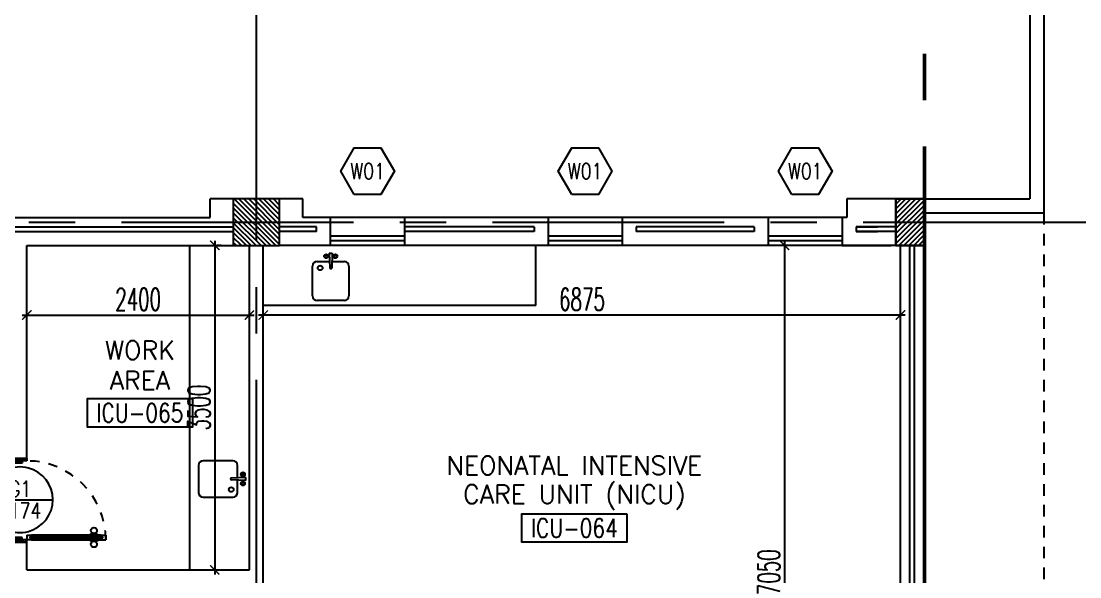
# Model space of a CAD drawing. Extents: x 276011.4 to 276105.3, y 57291.9 to 57371.4.
# Drawn here: x 276043.04 to 276054.46, y 57353.76 to 57359.75 of the extents above; entities that cross this region are included whole.
import ezdxf
from ezdxf.enums import TextEntityAlignment as Align

# ---------------------------------------------------------------- set-up
doc = ezdxf.new("R2010")
doc.units = 0
doc.header["$MEASUREMENT"] = 0
doc.header["$PDMODE"] = 34
for name, pattern in [('CENTERX2', [4, 2.5, -0.5, 0.5, -0.5]), ('HIDDEN', [0.375, 0.25, -0.125]), ('HIDDEN2', [0.1875, 0.125, -0.0625])]:
    doc.linetypes.add(name, pattern=pattern)
doc.layers.get('0').update_dxf_attribs({"linetype": 'CONTINUOUS'})
doc.layers.get('DEFPOINTS').update_dxf_attribs({"linetype": 'CONTINUOUS'})
for name, color, linetype in [('AX-DIM', 4, 'CONTINUOUS'), ('AXES', 11, 'CENTERX2'), ('COL', 5, 'CONTINUOUS'), ('DIM', 4, 'CONTINUOUS'), ('DOOR', 7, 'CONTINUOUS'), ('DOOR-CR', 2, 'CONTINUOUS'), ('DOOR-NO', 3, 'CONTINUOUS'), ('HAT', 8, 'CONTINUOUS'), ('HIDDEN', 9, 'HIDDEN2'), ('INSUL', 4, 'CONTINUOUS'), ('NON-MEDICAL', 5, 'CONTINUOUS'), ('RM-BOX', 4, 'CONTINUOUS'), ('RM-NAME', 2, 'CONTINUOUS'), ('RM-NO', 2, 'CONTINUOUS'), ('ROOF', 7, 'CONTINUOUS'), ('WALL', 2, 'CONTINUOUS'), ('WIN', 3, 'CONTINUOUS'), ('WIN-BOX', 4, 'CONTINUOUS'), ('WIN-NO', 5, 'CONTINUOUS')]:
    doc.layers.add(name, color=color, linetype=linetype)
doc.styles.add('ROMANS', font='ROMANS.shx', dxfattribs={"width": 0.6})
doc.dimstyles.new('STANDARD in', dxfattribs={"dimtxt": 0.24, "dimasz": 0.1, "dimexe": 0.07, "dimexo": 0.05, "dimgap": 0.05, "dimtad": 1, "dimdec": 0, "dimlfac": 1000, "dimzin": 0, "dimdsep": 46, "dimtxsty": 'ROMANS', "dimblk": 'ARCHTICK', "dimcen": 0.05, "dimdle": 0.05, "dimclrd": 4, "dimclre": 4, "dimclrt": 2, "dimadec": 0, "dimazin": 0, "dimtfac": 1, "dimtdec": 0, "dimtmove": 2, "dimatfit": 3, "dimfxl": 0, "dimtolj": 1, "dimtzin": 0, "dimarcsym": 0})

# ---------------------------------------------------------------- blocks, each defined once
blk = doc.blocks.new('*X14')
at = {"color": 0}
for p, q in [((80579, 177099), (81070, 177590)), ((80579, 177152), (81017, 177590)), ((80579, 177205), (80964, 177590)), ((80579, 177258), (80911, 177590)), ((80579, 177311), (80858, 177590)), ((80579, 177364), (80804, 177590)), ((80579, 177417), (80751, 177590)), ((80579, 177471), (80698, 177590)), ((80579, 177524), (80645, 177590)), ((80579, 177577), (80592, 177590)), ((80623, 177090), (81079, 177546)), ((80676, 177090), (81079, 177493)), ((80729, 177090), (81079, 177440)), ((80782, 177090), (81079, 177387)), ((80835, 177090), (81079, 177334)), ((80888, 177090), (81079, 177281)), ((80941, 177090), (81079, 177228)), ((80994, 177090), (81079, 177175)), ((81047, 177090), (81079, 177122))]:
    blk.add_line(p, q, dxfattribs=at)
blk = doc.blocks.new('WW1')
at = {"layer": 'WIN-BOX'}
blk.add_lwpolyline([(144, -250), (289, 0), (144, 250), (-144, 250), (-289, 0), (-144, -250)], close=True, dxfattribs=at)
at = {"layer": 'WIN-NO', "style": 'ROMANS', "width": 0.8}
blk.add_attdef('W00', text='', height=170, dxfattribs=at).set_placement((0, 0), align=Align.MIDDLE)
blk = doc.blocks.new('RM1')
at = {"layer": 'RM-BOX'}
blk.add_lwpolyline([(570, -200), (-570, -200), (-570, -500), (570, -500)], close=True, dxfattribs=at)
at = {"layer": 'RM-NAME', "style": 'ROMANS'}
for tag, p in [('ROOMNAME1', (0, 324)), ('ROOMNAME2', (0, 0))]:
    blk.add_attdef(tag, text='', height=200, dxfattribs=at).set_placement(p, align=Align.MIDDLE)
at = {"layer": 'RM-NO', "style": 'ROMANS', "width": 0.8}
blk.add_attdef('ROOMNO', text='', height=200, dxfattribs=at).set_placement((0, -350), align=Align.MIDDLE)
blk = doc.blocks.new('_ARCHTICK')
at = {"color": 0, "linetype": 'ByBlock', "const_width": 0.15}
blk.add_lwpolyline([(-0.5, -0.5), (0.5, 0.5)], dxfattribs=at)
blk = doc.blocks.new('*D106')
at = {"layer": 'AX-DIM', "color": 4, "lineweight": -2, "ltscale": 0.3}
for p, q in [((276020.305, 57370.011), (276095.115, 57370.011)), ((276020.355, 57365.405), (276020.355, 57370.081)), ((276095.065, 57357.883), (276095.065, 57370.081))]:
    blk.add_line(p, q, dxfattribs=at)
at = {"layer": 'DEFPOINTS', "color": 0, "ltscale": 0.3}
for p in [(276095.065, 57370.011), (276020.355, 57365.355), (276095.065, 57357.833)]:
    blk.add_point(p, dxfattribs=at)
at = {"layer": 'AX-DIM', "color": 4, "lineweight": -2, "ltscale": 0.3, "xscale": 0.1, "yscale": 0.1, "zscale": 0.1, "rotation": 180}
blk.add_blockref('_ARCHTICK', (276020.355, 57370.011), dxfattribs=at)
at = {"layer": 'AX-DIM', "color": 4, "lineweight": -2, "ltscale": 0.3, "xscale": 0.1, "yscale": 0.1, "zscale": 0.1}
blk.add_blockref('_ARCHTICK', (276095.065, 57370.011), dxfattribs=at)
at = {"layer": 'AX-DIM', "color": 2, "ltscale": 0.3, "insert": (276057.71, 57370.181), "char_height": 0.24, "attachment_point": 5, "style": 'ROMANS'}
blk.add_mtext('\\A1;74710', dxfattribs=at)
blk = doc.blocks.new('DOOR90')
at = {"layer": 'DOOR', "color": 0, "linetype": 'ByBlock'}
for p, q in [((-150, 0), (-150, -25)), ((-150, 0), (0, 0)), ((0, -50), (0, 0)), ((-1000, -25), (-1000, -75)), ((-1000, -75), (-1000, -25)), ((-950, -25), (-1000, -25)), ((-950, -75), (-1000, -75)), ((-970, -42), (-970, -58)), ((-950, -42), (-970, -42)), ((-950, -58), (-970, -58)), ((-950, -25), (-950, -42)), ((-950, -58), (-950, -75)), ((-918, -25), (-918, -18)), ((-828, -18), (-918, -18)), ((-918, -75), (-918, -82)), ((-828, -82), (-918, -82)), ((-905, -18), (-905, -9)), ((-905, -9), (-840, -9)), ((-905, -18), (-840, -18)), ((-905, -82), (-905, -91)), ((-905, -82), (-840, -82)), ((-905, -91), (-840, -91)), ((-840, -18), (-840, -9)), ((-840, -82), (-840, -91)), ((-828, -25), (-828, -18)), ((-828, -75), (-828, -82)), ((-200, -42), (-200, -25)), ((-200, -25), (-150, -25)), ((-180, -42), (-200, -42)), ((-200, -75), (-200, -58)), ((-200, -58), (-180, -58)), ((-150, -75), (-200, -75)), ((-180, -58), (-180, -42)), ((-150, -75), (-150, -25)), ((-150, -25), (-100, -25)), ((-100, -25), (-100, -50)), ((-100, -50), (0, -50)), ((-150, -900), (-150, -875)), ((-150, -875), (-100, -875)), ((0, -900), (-150, -900)), ((-150, -900), (0, -900)), ((-100, -850), (0, -850)), ((-100, -875), (-100, -850)), ((0, -850), (0, -900))]:
    blk.add_line(p, q, dxfattribs=at)
at = {"layer": 'DOOR', "color": 9, "linetype": 'ByBlock'}
for p, q in [((0, -50), (-114, 0)), ((0, -50), (-40, 0)), ((0, -50), (-100, -37)), ((0, -850), (-114, -900)), ((0, -850), (-100, -863)), ((0, -850), (-40, -900))]:
    blk.add_line(p, q, dxfattribs=at)
at = {"layer": 'DOOR', "linetype": 'ByBlock'}
for p, q in [((-200, -25), (-950, -25)), ((-200, -42), (-950, -42)), ((-200, -58), (-950, -58)), ((-950, -75), (-200, -75))]:
    blk.add_line(p, q, dxfattribs=at)
at = {"layer": 'DOOR', "color": 0, "linetype": 'ByBlock'}
for centre in [(-873, 24), (-873, -124)]:
    blk.add_circle(centre, 32.4, dxfattribs=at)
at = {"layer": 'DOOR', "color": 9, "linetype": 'ByBlock'}
for centre, radius, start, end in [((0, -50), 154, 161.1053, 166.2858), ((0, -50), 134, 158.1598, 169.28), ((0, -50), 94.4, 148.0182, 180), ((0, -50), 74.4, 137.7764, 180), ((0, -50), 114, 154.0838, 167.3774), ((0, -50), 54.4, 113.2074, 180), ((0, -50), 34.4, 90, 180), ((0, -50), 14.4, 90, 180), ((0, -850), 154, 193.7142, 198.8947), ((0, -850), 134, 190.72, 201.8402), ((0, -850), 94.4, 180, 211.9818), ((0, -850), 74.4, 180, 222.2236), ((0, -850), 54.4, 180, 246.7926), ((0, -850), 34.4, 180, 270), ((0, -850), 14.4, 180, 270)]:
    blk.add_arc(centre, radius, start, end, dxfattribs=at)
at = {"layer": 'DOOR', "linetype": 'HIDDEN', "ltscale": 0.5}
blk.add_arc((-150, -25), 850, 180, 270, dxfattribs=at)
blk = doc.blocks.new('DD1')
at = {"layer": 'DOOR-CR'}
blk.add_line((-308, 0), (353, 0), dxfattribs=at)
blk.add_lwpolyline([(-308, -173, 3.820224), (-308, 173)], format="xyb", close=True, dxfattribs=at)
at = {"layer": 'DOOR-NO', "color": 255, "style": 'ROMANS', "width": 0.8}
for tag, p in [('G', (0, 184)), ('000', (0, -141))]:
    blk.add_attdef(tag, text='', height=204, dxfattribs=at).set_placement(p, align=Align.MIDDLE)
blk = doc.blocks.new('C-300')
at = {"layer": 'HAT', "linetype": 'ByBlock', "ltscale": 0.3}
h = blk.add_hatch(dxfattribs=at)
h.set_pattern_fill('ANSI31', color=8, scale=300, style=0)
h.set_pattern_definition([(45, (-258496.182, -82361.005), (-26.5165043, 26.5165043), [])])
h.paths.add_polyline_path([(300, 500), (0, 500), (0, 250), (300, 250)])
h.paths.add_polyline_path([(300, 250), (0, 250), (0, 0), (300, 0)])
at = {"layer": 'COL'}
blk.add_lwpolyline([(0, 500), (300, 500), (300, 0), (0, 0)], close=True, dxfattribs=at)
blk = doc.blocks.new('*D543')
at = {"layer": 'DEFPOINTS', "color": 0, "linetype": 'ByBlock', "ltscale": 0.3}
for p in [(276043.1, 57356.581), (276045.5, 57356.581), (276045.5, 57356.581)]:
    blk.add_point(p, dxfattribs=at)
at = {"layer": 'DIM', "color": 4, "linetype": 'ByBlock', "lineweight": -2, "ltscale": 0.3}
for p, q in [((276043.1, 57356.631), (276043.1, 57356.651)), ((276045.5, 57356.631), (276045.5, 57356.651)), ((276043.05, 57356.581), (276045.55, 57356.581))]:
    blk.add_line(p, q, dxfattribs=at)
at = {"layer": 'DIM', "color": 4, "linetype": 'ByBlock', "lineweight": -2, "ltscale": 0.3, "xscale": 0.1, "yscale": 0.1, "zscale": 0.1, "rotation": 180}
blk.add_blockref('_ARCHTICK', (276043.1, 57356.581), dxfattribs=at)
at = {"layer": 'DIM', "color": 4, "linetype": 'ByBlock', "lineweight": -2, "ltscale": 0.3, "xscale": 0.1, "yscale": 0.1, "zscale": 0.1}
blk.add_blockref('_ARCHTICK', (276045.5, 57356.581), dxfattribs=at)
at = {"layer": 'DIM', "color": 2, "linetype": 'ByBlock', "ltscale": 0.3, "insert": (276044.3, 57356.751), "char_height": 0.24, "attachment_point": 5, "style": 'ROMANS'}
blk.add_mtext('\\A1;2400', dxfattribs=at)
blk = doc.blocks.new('*D542')
at = {"layer": 'DEFPOINTS', "color": 0, "linetype": 'ByBlock', "ltscale": 0.3}
for p in [(276045.099, 57357.333), (276045.099, 57353.833), (276045.127, 57353.833)]:
    blk.add_point(p, dxfattribs=at)
at = {"layer": 'DIM', "color": 4, "linetype": 'ByBlock', "lineweight": -2, "ltscale": 0.3}
for p, q in [((276045.127, 57357.383), (276045.127, 57353.783)), ((276045.149, 57357.333), (276045.197, 57357.333)), ((276045.149, 57353.833), (276045.197, 57353.833))]:
    blk.add_line(p, q, dxfattribs=at)
at = {"layer": 'DIM', "color": 4, "linetype": 'ByBlock', "lineweight": -2, "ltscale": 0.3, "xscale": 0.1, "yscale": 0.1, "zscale": 0.1}
for p, rotation in [((276045.127, 57357.333), 90), ((276045.127, 57353.833), 270)]:
    blk.add_blockref('_ARCHTICK', p, dxfattribs=dict(at, rotation=rotation))
at = {"layer": 'DIM', "color": 2, "linetype": 'ByBlock', "ltscale": 0.3, "insert": (276044.957, 57355.583), "char_height": 0.24, "attachment_point": 5, "rotation": 90, "style": 'ROMANS'}
blk.add_mtext('\\A1;3500', dxfattribs=at)
blk = doc.blocks.new('*D541')
at = {"layer": 'DEFPOINTS', "color": 0, "linetype": 'ByBlock', "ltscale": 0.3}
for p in [(276045.65, 57356.581), (276045.65, 57355.887), (276052.525, 57355.887)]:
    blk.add_point(p, dxfattribs=at)
at = {"layer": 'DIM', "color": 4, "linetype": 'ByBlock', "lineweight": -2, "ltscale": 0.3}
for p, q in [((276045.65, 57355.937), (276045.65, 57356.651)), ((276052.525, 57355.937), (276052.525, 57356.651)), ((276052.575, 57356.581), (276045.6, 57356.581))]:
    blk.add_line(p, q, dxfattribs=at)
at = {"layer": 'DIM', "color": 4, "linetype": 'ByBlock', "lineweight": -2, "ltscale": 0.3, "xscale": 0.1, "yscale": 0.1, "zscale": 0.1, "rotation": 180}
blk.add_blockref('_ARCHTICK', (276045.65, 57356.581), dxfattribs=at)
at = {"layer": 'DIM', "color": 4, "linetype": 'ByBlock', "lineweight": -2, "ltscale": 0.3, "xscale": 0.1, "yscale": 0.1, "zscale": 0.1}
blk.add_blockref('_ARCHTICK', (276052.525, 57356.581), dxfattribs=at)
at = {"layer": 'DIM', "color": 2, "linetype": 'ByBlock', "ltscale": 0.3, "insert": (276049.088, 57356.751), "char_height": 0.24, "attachment_point": 5, "style": 'ROMANS'}
blk.add_mtext('\\A1;6875', dxfattribs=at)
blk = doc.blocks.new('*D538')
at = {"layer": 'DEFPOINTS', "color": 0, "linetype": 'ByBlock', "ltscale": 0.3}
for p in [(276050.338, 57357.333), (276051.274, 57350.283), (276051.397, 57350.283)]:
    blk.add_point(p, dxfattribs=at)
at = {"layer": 'DIM', "color": 4, "linetype": 'ByBlock', "lineweight": -2, "ltscale": 0.3}
for p, q in [((276050.388, 57357.333), (276051.344, 57357.333)), ((276051.274, 57357.383), (276051.274, 57350.233)), ((276051.347, 57350.283), (276051.204, 57350.283))]:
    blk.add_line(p, q, dxfattribs=at)
at = {"layer": 'DIM', "color": 4, "linetype": 'ByBlock', "lineweight": -2, "ltscale": 0.3, "xscale": 0.1, "yscale": 0.1, "zscale": 0.1}
for p, rotation in [((276051.274, 57357.333), 90), ((276051.274, 57350.283), 270)]:
    blk.add_blockref('_ARCHTICK', p, dxfattribs=dict(at, rotation=rotation))
at = {"layer": 'DIM', "color": 2, "linetype": 'ByBlock', "ltscale": 0.3, "insert": (276051.104, 57353.808), "char_height": 0.24, "attachment_point": 5, "rotation": 90, "style": 'ROMANS'}
blk.add_mtext('\\A1;7050', dxfattribs=at)

msp = doc.modelspace()

# ---------------------------------------------------------------- linework, layer by layer
at = {"layer": 'AXES'}
for p, q in [((276045.5755, 57353.3829), (276045.5755, 57370.7113)), ((276052.7755, 57291.8986), (276052.7755, 57370.3613)), ((276052.7955, 57291.8986), (276052.7955, 57370.3613)), ((276032.1217, 57357.5829), (276104.6155, 57357.5829))]:
    msp.add_line(p, q, dxfattribs=at)
at = {"layer": 'COL'}
msp.add_lwpolyline([(276045.8255, 57357.3329), (276045.8255, 57357.8329), (276045.3255, 57357.8329), (276045.3255, 57357.3329)], close=True, dxfattribs=at)
at = {"layer": 'HIDDEN'}
msp.add_line((276054.0705, 57357.6829), (276054.0705, 57350.0329), dxfattribs=at)
at = {"layer": 'INSUL'}
for p, q in [((276042.4967, 57357.5329), (276045.3255, 57357.5329)), ((276042.4967, 57357.4829), (276045.3255, 57357.4829)), ((276046.2255, 57357.5329), (276045.8255, 57357.5329)), ((276046.2255, 57357.4829), (276045.8255, 57357.4829)), ((276046.2255, 57357.4829), (276046.2255, 57357.5329)), ((276048.5717, 57357.5329), (276047.1755, 57357.5329)), ((276048.5717, 57357.4829), (276047.1755, 57357.4829)), ((276048.5717, 57357.5329), (276048.5717, 57357.4829)), ((276049.6717, 57357.5329), (276049.6717, 57357.4829)), ((276050.9467, 57357.5329), (276049.6717, 57357.5329)), ((276050.9467, 57357.4829), (276049.6717, 57357.4829)), ((276050.9467, 57357.5329), (276050.9467, 57357.4829)), ((276052.0467, 57357.5329), (276052.2755, 57357.5329)), ((276052.0467, 57357.5329), (276052.0467, 57357.4829)), ((276052.4788, 57357.5329), (276052.0467, 57357.5329)), ((276052.0467, 57357.4829), (276052.2755, 57357.4829)), ((276052.4788, 57357.4829), (276052.0467, 57357.4829)), ((276052.6255, 57350.7829), (276052.6255, 57357.3329)), ((276052.6755, 57350.7829), (276052.6755, 57357.3329))]:
    msp.add_line(p, q, dxfattribs=at)
at = {"layer": 'NON-MEDICAL'}
for p, q in [((276044.856, 57353.8329), (276044.856, 57357.3329)), ((276048.5887, 57356.6829), (276048.5887, 57357.3329)), ((276046.362, 57357.2469), (276046.3941, 57357.2469)), ((276046.362, 57357.2469), (276046.3681, 57357.0916)), ((276046.3941, 57357.2469), (276046.388, 57357.0916)), ((276046.1817, 57356.7877), (276046.1817, 57357.1088)), ((276046.2316, 57357.1587), (276046.3681, 57357.1587)), ((276046.388, 57357.1587), (276046.5245, 57357.1587)), ((276046.5744, 57357.1088), (276046.5744, 57356.7877)), ((276048.5887, 57356.6829), (276045.6505, 57356.6829)), ((276046.5245, 57356.7378), (276046.2316, 57356.7378)), ((276044.9524, 57354.9599), (276044.9524, 57354.667)), ((276045.3233, 57355.0098), (276045.0023, 57355.0098)), ((276045.3732, 57354.8235), (276045.3732, 57354.9599)), ((276045.4614, 57354.8295), (276045.3062, 57354.8235)), ((276045.4614, 57354.7975), (276045.4614, 57354.8295)), ((276045.4614, 57354.7975), (276045.3062, 57354.8035)), ((276045.3732, 57354.667), (276045.3732, 57354.8035)), ((276045.0023, 57354.6172), (276045.3233, 57354.6172))]:
    msp.add_line(p, q, dxfattribs=at)
for centre, radius in [((276046.3283, 57357.2158), 0.0217), ((276046.3283, 57357.2158), 0.014), ((276046.4278, 57357.2158), 0.0217), ((276046.4278, 57357.2158), 0.014), ((276046.2636, 57357.0892), 0.0255), ((276045.4303, 57354.8633), 0.0217), ((276045.4303, 57354.8633), 0.014), ((276045.3038, 57354.699), 0.0255), ((276045.4303, 57354.7637), 0.0217), ((276045.4303, 57354.7637), 0.014)]:
    msp.add_circle(centre, radius, dxfattribs=at)
for centre, radius, start, end in [((276046.2316, 57357.1088), 0.0499, 90, 180), ((276046.5245, 57357.1088), 0.0499, 0, 90), ((276046.378, 57357.0916), 0.00997, 180, 0), ((276046.2316, 57356.7877), 0.0499, 180, 270), ((276046.5245, 57356.7877), 0.0499, 270, 0), ((276045.0023, 57354.9599), 0.0499, 90, 180), ((276045.3233, 57354.9599), 0.0499, 0, 90), ((276045.3062, 57354.8135), 0.00997, 90, 270), ((276045.0023, 57354.667), 0.0499, 180, 270), ((276045.3233, 57354.667), 0.0499, 270, 0)]:
    msp.add_arc(centre, radius, start, end, dxfattribs=at)
at = {"layer": 'ROOF'}
for p, q in [((276053.9205, 57364.7079), (276053.9205, 57357.8329)), ((276054.0705, 57364.7079), (276054.0705, 57357.6829)), ((276052.7955, 57357.8329), (276053.9205, 57357.8329)), ((276052.7946, 57357.6829), (276054.0705, 57357.6829)), ((276052.7955, 57350.0329), (276052.7955, 57357.4829))]:
    msp.add_line(p, q, dxfattribs=at)
at = {"layer": 'WALL'}
for p, q in [((276045.0755, 57357.6329), (276045.0755, 57357.8329)), ((276046.0755, 57357.8329), (276045.0755, 57357.8329)), ((276046.0755, 57357.6329), (276046.0755, 57357.8329)), ((276051.9467, 57357.8329), (276051.9467, 57357.6329)), ((276052.7755, 57357.8329), (276051.9467, 57357.8329)), ((276042.3467, 57357.6329), (276045.0755, 57357.6329)), ((276046.3755, 57357.6329), (276046.0755, 57357.6329)), ((276048.7217, 57357.6329), (276047.1755, 57357.6329)), ((276048.7217, 57357.6329), (276048.7217, 57357.3329)), ((276049.5217, 57357.6329), (276049.5217, 57357.3329)), ((276051.0967, 57357.6329), (276049.5217, 57357.6329)), ((276051.0967, 57357.6329), (276051.0967, 57357.3329)), ((276051.8967, 57357.6329), (276051.8967, 57357.3329)), ((276051.9467, 57357.6329), (276051.8967, 57357.6329)), ((276043.1005, 57355.0329), (276043.1005, 57357.3329)), ((276043.1005, 57357.3329), (276045.3255, 57357.3329)), ((276045.5005, 57353.8329), (276045.5005, 57357.3329)), ((276045.6505, 57353.3829), (276045.6505, 57357.3329)), ((276046.3755, 57357.3329), (276045.8255, 57357.3329)), ((276048.7217, 57357.3329), (276047.1755, 57357.3329)), ((276051.0967, 57357.3329), (276049.5217, 57357.3329)), ((276051.8967, 57357.3329), (276052.4255, 57357.3329)), ((276052.4788, 57357.3329), (276051.8967, 57357.3329)), ((276052.5255, 57350.7329), (276052.5255, 57357.3329)), ((276052.7755, 57350.7329), (276052.7755, 57357.3329)), ((276043.1005, 57353.8329), (276043.1005, 57354.1329))]:
    msp.add_line(p, q, dxfattribs=at)
at = {"layer": 'WALL', "linetype": 'ByBlock'}
for p, q in [((276046.3755, 57357.3329), (276046.3755, 57357.6329)), ((276047.1755, 57357.3329), (276047.1755, 57357.6329)), ((276042.9505, 57355.0329), (276043.1005, 57355.0329)), ((276042.9505, 57354.1329), (276043.1005, 57354.1329)), ((276043.1005, 57353.8329), (276045.5005, 57353.8329))]:
    msp.add_line(p, q, dxfattribs=at)
at = {"layer": 'WALL', "linetype": 'ByBlock', "ltscale": 0.3}
for points in [[(276045.8255, 57357.8329), (276045.3255, 57357.8329), (276045.3255, 57357.3329), (276045.8255, 57357.3329)], [(276052.7755, 57357.8329), (276052.4755, 57357.8329), (276052.4755, 57357.3329), (276052.7755, 57357.3329)]]:
    msp.add_lwpolyline(points, close=True, dxfattribs=at)
at = {"layer": 'WIN'}
for p, q in [((276047.1755, 57357.6329), (276046.3755, 57357.6329)), ((276049.5217, 57357.6329), (276048.7217, 57357.6329)), ((276051.8967, 57357.6329), (276051.0967, 57357.6329)), ((276047.1755, 57357.4329), (276046.3755, 57357.4329)), ((276047.1755, 57357.3829), (276046.3755, 57357.3829)), ((276047.1755, 57357.3329), (276046.3755, 57357.3329)), ((276049.5217, 57357.4329), (276048.7217, 57357.4329)), ((276049.5217, 57357.3829), (276048.7217, 57357.3829)), ((276049.5217, 57357.3329), (276048.7217, 57357.3329)), ((276051.8967, 57357.4329), (276051.0967, 57357.4329)), ((276051.8967, 57357.3829), (276051.0967, 57357.3829)), ((276051.8967, 57357.3329), (276051.0967, 57357.3329))]:
    msp.add_line(p, q, dxfattribs=at)

# ---------------------------------------------------------------- block references
at = {"layer": 'COL', "color": 6, "linetype": 'ByBlock', "ltscale": 0.3, "xscale": 0.001, "yscale": 0.001, "zscale": 0.001}
msp.add_blockref('C-300', (276052.4755, 57357.3329), dxfattribs=at)
at = {"layer": 'DOOR', "color": 0, "linetype": 'ByBlock', "xscale": 0.001, "yscale": 0.001, "zscale": 0.001, "rotation": 180}
msp.add_blockref('DOOR90', (276042.9505, 57354.1329), dxfattribs=at)
at = {"layer": 'DOOR-NO'}
ref = msp.add_blockref('DD1', (276043.0267, 57354.5892), dxfattribs=dict(at, xscale=0.001, yscale=0.001, zscale=0.001))
ref.add_attrib('G', 'G1', dxfattribs={"height": 0.17, "style": 'ROMANS', "width": 0.8}).set_placement((276043.0267, 57354.7072), align=Align.MIDDLE)
ref.add_attrib('000', 'F174', dxfattribs={"height": 0.17, "style": 'ROMANS', "width": 0.8}).set_placement((276043.0267, 57354.4714), align=Align.MIDDLE)
at = {"layer": 'HAT', "xscale": -0.001, "yscale": 0.001, "zscale": 0.001}
msp.add_blockref('*X14', (276126.4047, 57180.2432), dxfattribs=at)
at = {"layer": 'RM-NAME', "xscale": 0.001, "yscale": 0.001, "zscale": 0.001}
for p, values in [((276044.319, 57355.8772), {'ROOMNO': 'ICU-065', 'ROOMNAME2': 'AREA', 'ROOMNAME1': 'WORK'}), ((276049.0057, 57354.6341), {'ROOMNO': 'ICU-064', 'ROOMNAME2': 'CARE UNIT (NICU)', 'ROOMNAME1': 'NEONATAL INTENSIVE'})]:
    msp.add_blockref('RM1', p, dxfattribs=at).add_auto_attribs(values)
at = {"layer": 'WIN-NO'}
ref = msp.add_blockref('WW1', (276046.7755, 57358.1329), dxfattribs=dict(at, xscale=-0.001, yscale=0.001, zscale=0.001))
ref.add_attrib('W00', 'W01', dxfattribs={"height": 0.17, "style": 'ROMANS', "width": 0.8}).set_placement((276046.7755, 57358.1329), align=Align.MIDDLE)
ref = msp.add_blockref('WW1', (276049.1217, 57358.1329), dxfattribs=dict(at, xscale=-0.001, yscale=0.001, zscale=0.001))
ref.add_attrib('W00', 'W01', dxfattribs={"height": 0.17, "style": 'ROMANS', "width": 0.8}).set_placement((276049.1217, 57358.1329), align=Align.MIDDLE)
ref = msp.add_blockref('WW1', (276051.4967, 57358.1329), dxfattribs=dict(at, xscale=-0.001, yscale=0.001, zscale=0.001))
ref.add_attrib('W00', 'W01', dxfattribs={"height": 0.17, "style": 'ROMANS', "width": 0.8}).set_placement((276051.4967, 57358.1329), align=Align.MIDDLE)

# ---------------------------------------------------------------- dimensions: what is measured, and where the dimension line sits
at = {"layer": 'AX-DIM'}
dim = msp.add_linear_dim(base=(276095.0655, 57370.0113), p1=(276020.3555, 57365.3553), p2=(276095.0655, 57357.8329), dimstyle='STANDARD in', dxfattribs=at)
dim.commit()
dim.dimension.update_dxf_attribs({"geometry": '*D106', "text_midpoint": (276057.7105, 57370.1813)})
at = {"layer": 'DIM', "linetype": 'ByBlock', "ltscale": 0.3}
for base, p1, p2, picture, middle in [((276045.127, 57353.8329), (276045.0985, 57357.3329), (276045.0985, 57353.8329), '*D542', (276044.957, 57355.5829)), ((276051.2744, 57350.2829), (276050.338, 57357.3329), (276051.3973, 57350.2829), '*D538', (276051.1044, 57353.8079))]:
    dim = msp.add_linear_dim(base=base, p1=p1, p2=p2, angle=90, dimstyle='STANDARD in', dxfattribs=at)
    dim.commit()
    dim.dimension.update_dxf_attribs({"geometry": picture, "text_midpoint": middle})
for base, p1, p2, picture, middle in [((276045.5005, 57356.5811), (276043.1005, 57356.5811), (276045.5005, 57356.5811), '*D543', (276044.3005, 57356.7511)), ((276045.6505, 57356.5811), (276052.5255, 57355.8872), (276045.6505, 57355.8872), '*D541', (276049.088, 57356.7511))]:
    dim = msp.add_linear_dim(base=base, p1=p1, p2=p2, dimstyle='STANDARD in', dxfattribs=at)
    dim.commit()
    dim.dimension.update_dxf_attribs({"geometry": picture, "text_midpoint": middle})

doc.saveas('drawing.dxf')
